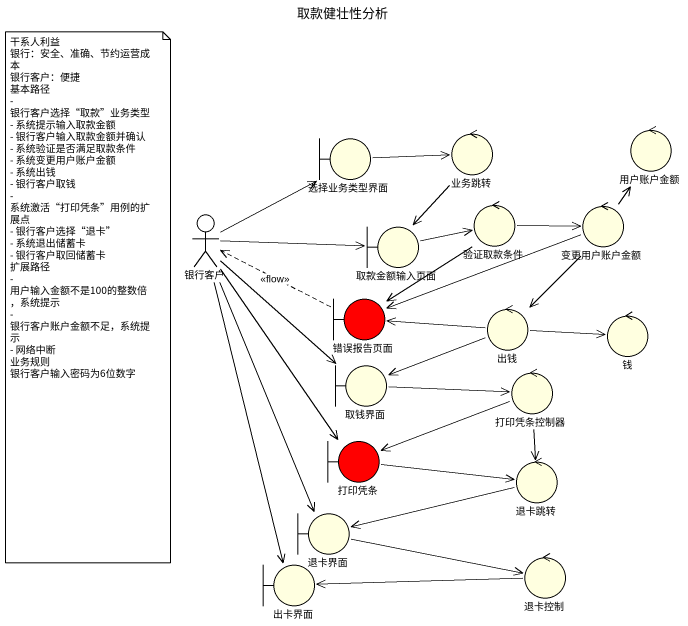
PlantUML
@startuml
title 取款健壮性分析
control 用户账户金额 #FFFFE0
boundary 选择业务类型界面 #FFFFE0
control 业务跳转 #FFFFE0
actor 银行客户
control 验证取款条件 #FFFFE0
control 变更用户账户金额 #FFFFE0
boundary 取款金额输入页面 #FFFFE0
boundary 错误报告页面 #FF0000
control 出钱 #FFFFE0
control 钱 #FFFFE0
boundary 取钱界面 #FFFFE0
control 打印凭条控制器 #FFFFE0
boundary 打印凭条 #FF0000
control 退卡跳转 #FFFFE0
boundary 退卡界面 #FFFFE0
boundary 出卡界面 #FFFFE0
control 退卡控制 #FFFFE0
选择业务类型界面 -right-> 业务跳转
业务跳转 --> 取款金额输入页面
银行客户 -up-> 选择业务类型界面
银行客户 -right-> 取款金额输入页面
银行客户 --> 取钱界面
银行客户 --> 打印凭条
银行客户 --> 退卡界面
银行客户 --> 出卡界面
验证取款条件 -right-> 变更用户账户金额
验证取款条件 --> 错误报告页面
变更用户账户金额 -up-> 用户账户金额
变更用户账户金额 -left-> 错误报告页面
变更用户账户金额 --> 出钱
取款金额输入页面 -right-> 验证取款条件
错误报告页面 .left.> 银行客户 : <<flow>>
出钱 -left-> 错误报告页面
出钱 -right-> 钱
出钱 -left-> 取钱界面
取钱界面 -right-> 打印凭条控制器
打印凭条控制器 -left-> 打印凭条
打印凭条控制器 --> 退卡跳转
打印凭条 -right-> 退卡跳转
退卡跳转 -left-> 退卡界面
退卡界面 -right-> 退卡控制
退卡控制 -left-> 出卡界面
note as N1
  干系人利益
  银行：安全、准确、节约运营成本
  银行客户：便捷
  基本路径
  - 银行客户选择“取款”业务类型
  - 系统提示输入取款金额
  - 银行客户输入取款金额并确认
  - 系统验证是否满足取款条件
  - 系统变更用户账户金额
  - 系统出钱
  - 银行客户取钱
  - 系统激活“打印凭条”用例的扩展点
  - 银行客户选择“退卡”
  - 系统退出储蓄卡
  - 银行客户取回储蓄卡
  扩展路径
  - 用户输入金额不是100的整数倍，系统提示
  - 银行客户账户金额不足，系统提示
  - 网络中断
  业务规则
  银行客户输入密码为6位数字
end note
@enduml
